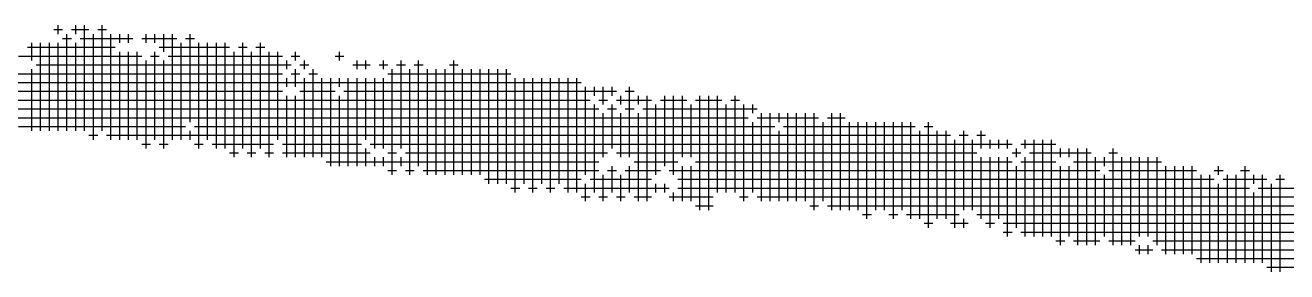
# Model space of a CAD drawing. Header units: feet. Extents: x 0 to 1079770, y 0 to 240000.
# Drawn here: x 955903 to 956446, y 13154 to 13260 of the extents above; entities that cross this region are included whole.
import ezdxf

# ---------------------------------------------------------------- set-up
doc = ezdxf.new("R2010")
doc.units = ezdxf.units.FT
doc.header["$LTSCALE"] = 2200
doc.header["$MEASUREMENT"] = 0
doc.layers.add('CX-MISC', color=2, linetype='CONTINUOUS')

msp = doc.modelspace()

# ---------------------------------------------------------------- linework, layer by layer
at = {"layer": 'CX-MISC'}
for p, q in [((955915.38, 13258.27, 9817.04), (955919.16, 13258.27, 9817.04)), ((955917.27, 13256.38, 9817.04), (955917.27, 13260.16, 9817.04)), ((955922.94, 13258.27, 9817.04), (955930.5, 13258.27, 9817.04)), ((955924.83, 13256.38, 9817.04), (955924.83, 13260.16, 9817.04)), ((955928.61, 13214.8, 9817.04), (955928.61, 13260.16, 9817.04)), ((955934.28, 13258.27, 9817.04), (955938.06, 13258.27, 9817.04)), ((955936.17, 13214.8, 9817.04), (955936.17, 13260.16, 9817.04)), ((955905.93, 13245.04, 9817.04), (955905.93, 13252.6, 9817.04)), ((955909.71, 13214.8, 9817.04), (955909.71, 13252.6, 9817.04)), ((955913.49, 13214.8, 9817.04), (955913.49, 13252.6, 9817.04)), ((955917.27, 13214.8, 9817.04), (955917.27, 13252.6, 9817.04)), ((955919.16, 13254.49, 9817.04), (955922.94, 13254.49, 9817.04)), ((955921.05, 13214.8, 9817.04), (955921.05, 13256.38, 9817.04)), ((955924.83, 13214.8, 9817.04), (955924.83, 13252.6, 9817.04)), ((955926.72, 13254.49, 9817.04), (955949.4, 13254.49, 9817.04)), ((955932.39, 13211.02, 9817.04), (955932.39, 13256.38, 9817.04)), ((955939.95, 13211.02, 9817.04), (955939.95, 13256.38, 9817.04)), ((955943.73, 13252.6, 9817.04), (955943.73, 13256.38, 9817.04)), ((955947.51, 13252.6, 9817.04), (955947.51, 13256.38, 9817.04)), ((955953.18, 13254.49, 9817.04), (955968.3, 13254.49, 9817.04)), ((955955.07, 13252.6, 9817.04), (955955.07, 13256.38, 9817.04)), ((955958.85, 13252.6, 9817.04), (955958.85, 13256.38, 9817.04)), ((955962.63, 13248.82, 9817.04), (955962.63, 13256.38, 9817.04)), ((955966.41, 13211.02, 9817.04), (955966.41, 13256.38, 9817.04)), ((955970.19, 13211.02, 9817.04), (955970.19, 13252.6, 9817.04)), ((955972.08, 13254.49, 9817.04), (955975.86, 13254.49, 9817.04)), ((955973.97, 13218.58, 9817.04), (955973.97, 13256.38, 9817.04)), ((955977.75, 13207.24, 9817.04), (955977.75, 13252.6, 9817.04)), ((955981.53, 13211.02, 9817.04), (955981.53, 13252.6, 9817.04)), ((955985.31, 13207.24, 9817.04), (955985.31, 13252.6, 9817.04)), ((955989.09, 13207.24, 9817.04), (955989.09, 13252.6, 9817.04)), ((955996.65, 13207.24, 9817.04), (955996.65, 13252.6, 9817.04)), ((956004.21, 13207.24, 9817.04), (956004.21, 13252.6, 9817.04)), ((955900.26, 13246.93, 9817.04), (955953.18, 13246.93, 9817.04)), ((955904.04, 13250.71, 9817.04), (955941.84, 13250.71, 9817.04)), ((955943.73, 13211.02, 9817.04), (955943.73, 13248.82, 9817.04)), ((955947.51, 13211.02, 9817.04), (955947.51, 13248.82, 9817.04)), ((955951.29, 13211.02, 9817.04), (955951.29, 13248.82, 9817.04)), ((955956.96, 13246.93, 9817.04), (955960.74, 13246.93, 9817.04)), ((955958.85, 13211.02, 9817.04), (955958.85, 13248.82, 9817.04)), ((955960.74, 13250.71, 9817.04), (955990.98, 13250.71, 9817.04)), ((955964.52, 13246.93, 9817.04), (956013.66, 13246.93, 9817.04)), ((955992.87, 13203.46, 9817.04), (955992.87, 13248.82, 9817.04)), ((955994.76, 13250.71, 9817.04), (955998.54, 13250.71, 9817.04)), ((956000.43, 13203.46, 9817.04), (956000.43, 13248.82, 9817.04)), ((956002.32, 13250.71, 9817.04), (956006.1, 13250.71, 9817.04)), ((956007.99, 13203.46, 9817.04), (956007.99, 13248.82, 9817.04)), ((956011.77, 13211.02, 9817.04), (956011.77, 13248.82, 9817.04)), ((956017.44, 13246.93, 9817.04), (956021.22, 13246.93, 9817.04)), ((956019.33, 13245.04, 9817.04), (956019.33, 13248.82, 9817.04)), ((956036.34, 13246.93, 9817.04), (956040.12, 13246.93, 9817.04)), ((956038.23, 13245.04, 9817.04), (956038.23, 13248.82, 9817.04)), ((955905.93, 13214.8, 9817.04), (955905.93, 13241.26, 9817.04)), ((955907.82, 13243.15, 9817.04), (956017.44, 13243.15, 9817.04)), ((955955.07, 13207.24, 9817.04), (955955.07, 13245.04, 9817.04)), ((955962.63, 13207.24, 9817.04), (955962.63, 13245.04, 9817.04)), ((956015.55, 13241.26, 9817.04), (956015.55, 13245.04, 9817.04)), ((956019.33, 13233.7, 9817.04), (956019.33, 13241.26, 9817.04)), ((956021.22, 13243.15, 9817.04), (956025, 13243.15, 9817.04)), ((956023.11, 13241.26, 9817.04), (956023.11, 13245.04, 9817.04)), ((956026.89, 13203.46, 9817.04), (956026.89, 13241.26, 9817.04)), ((956043.9, 13243.15, 9817.04), (956051.46, 13243.15, 9817.04)), ((956045.79, 13241.26, 9817.04), (956045.79, 13245.04, 9817.04)), ((956049.57, 13241.26, 9817.04), (956049.57, 13245.04, 9817.04)), ((956055.24, 13243.15, 9817.04), (956059.02, 13243.15, 9817.04)), ((956057.13, 13241.26, 9817.04), (956057.13, 13245.04, 9817.04)), ((956060.91, 13195.9, 9817.04), (956060.91, 13241.26, 9817.04)), ((956062.8, 13243.15, 9817.04), (956066.58, 13243.15, 9817.04)), ((956064.69, 13207.24, 9817.04), (956064.69, 13245.04, 9817.04)), ((956068.47, 13195.9, 9817.04), (956068.47, 13241.26, 9817.04)), ((956070.36, 13243.15, 9817.04), (956074.14, 13243.15, 9817.04)), ((956072.25, 13199.68, 9817.04), (956072.25, 13245.04, 9817.04)), ((956076.03, 13195.9, 9817.04), (956076.03, 13241.26, 9817.04)), ((956079.81, 13195.9, 9817.04), (956079.81, 13241.26, 9817.04)), ((956083.59, 13195.9, 9817.04), (956083.59, 13241.26, 9817.04)), ((956085.48, 13243.15, 9817.04), (956089.26, 13243.15, 9817.04)), ((956087.37, 13195.9, 9817.04), (956087.37, 13245.04, 9817.04)), ((956091.15, 13195.9, 9817.04), (956091.15, 13241.26, 9817.04)), ((956094.93, 13195.9, 9817.04), (956094.93, 13241.26, 9817.04)), ((956098.71, 13195.9, 9817.04), (956098.71, 13241.26, 9817.04)), ((956102.49, 13192.12, 9817.04), (956102.49, 13241.26, 9817.04)), ((956106.27, 13192.12, 9817.04), (956106.27, 13241.26, 9817.04)), ((956110.05, 13192.12, 9817.04), (956110.05, 13241.26, 9817.04)), ((955737.72, 13239.37, 9817.04), (956013.66, 13239.37, 9817.04)), ((955749.06, 13235.59, 9817.04), (956142.18, 13235.59, 9817.04)), ((956015.55, 13233.7, 9817.04), (956015.55, 13237.48, 9817.04)), ((956017.44, 13239.37, 9817.04), (956021.22, 13239.37, 9817.04)), ((956023.11, 13203.46, 9817.04), (956023.11, 13237.48, 9817.04)), ((956025, 13239.37, 9817.04), (956028.78, 13239.37, 9817.04)), ((956030.67, 13203.46, 9817.04), (956030.67, 13237.48, 9817.04)), ((956034.45, 13199.68, 9817.04), (956034.45, 13237.48, 9817.04)), ((956038.23, 13233.7, 9817.04), (956038.23, 13237.48, 9817.04)), ((956042.01, 13199.68, 9817.04), (956042.01, 13237.48, 9817.04)), ((956045.79, 13199.68, 9817.04), (956045.79, 13237.48, 9817.04)), ((956049.57, 13211.02, 9817.04), (956049.57, 13237.48, 9817.04)), ((956053.35, 13207.24, 9817.04), (956053.35, 13237.48, 9817.04)), ((956057.13, 13207.24, 9817.04), (956057.13, 13237.48, 9817.04)), ((956059.02, 13239.37, 9817.04), (956111.94, 13239.37, 9817.04)), ((956113.83, 13188.34, 9817.04), (956113.83, 13237.48, 9817.04)), ((956117.61, 13192.12, 9817.04), (956117.61, 13237.48, 9817.04)), ((956121.39, 13188.34, 9817.04), (956121.39, 13237.48, 9817.04)), ((956125.17, 13192.12, 9817.04), (956125.17, 13237.48, 9817.04)), ((956128.95, 13188.34, 9817.04), (956128.95, 13237.48, 9817.04)), ((956132.73, 13192.12, 9817.04), (956132.73, 13237.48, 9817.04)), ((956136.51, 13188.34, 9817.04), (956136.51, 13237.48, 9817.04)), ((956140.29, 13188.34, 9817.04), (956140.29, 13237.48, 9817.04)), ((955783.08, 13231.81, 9817.04), (956013.66, 13231.81, 9817.04)), ((956015.55, 13203.46, 9817.04), (956015.55, 13229.92, 9817.04)), ((956019.33, 13203.46, 9817.04), (956019.33, 13229.92, 9817.04)), ((956021.22, 13231.81, 9817.04), (956036.34, 13231.81, 9817.04)), ((956038.23, 13199.68, 9817.04), (956038.23, 13229.92, 9817.04)), ((956040.12, 13231.81, 9817.04), (956157.3, 13231.81, 9817.04)), ((956144.07, 13195.9, 9817.04), (956144.07, 13233.7, 9817.04)), ((956147.85, 13229.92, 9817.04), (956147.85, 13233.7, 9817.04)), ((956151.63, 13226.14, 9817.04), (956151.63, 13233.7, 9817.04)), ((956155.41, 13229.92, 9817.04), (956155.41, 13233.7, 9817.04)), ((956159.19, 13226.14, 9817.04), (956159.19, 13229.92, 9817.04)), ((956161.08, 13231.81, 9817.04), (956164.86, 13231.81, 9817.04)), ((956162.97, 13203.46, 9817.04), (956162.97, 13233.7, 9817.04)), ((956166.75, 13226.14, 9817.04), (956166.75, 13229.92, 9817.04)), ((956170.53, 13184.56, 9817.04), (956170.53, 13229.92, 9817.04)), ((956178.09, 13199.68, 9817.04), (956178.09, 13229.92, 9817.04)), ((956181.87, 13195.9, 9817.04), (956181.87, 13229.92, 9817.04)), ((956185.65, 13203.46, 9817.04), (956185.65, 13229.92, 9817.04)), ((956193.21, 13180.78, 9817.04), (956193.21, 13229.92, 9817.04)), ((956196.99, 13180.78, 9817.04), (956196.99, 13229.92, 9817.04)), ((956200.77, 13188.34, 9817.04), (956200.77, 13229.92, 9817.04)), ((956208.33, 13188.34, 9817.04), (956208.33, 13229.92, 9817.04)), ((955801.98, 13228.03, 9817.04), (956145.96, 13228.03, 9817.04)), ((956147.85, 13188.34, 9817.04), (956147.85, 13226.14, 9817.04)), ((956149.74, 13228.03, 9817.04), (956153.52, 13228.03, 9817.04)), ((956155.41, 13207.24, 9817.04), (956155.41, 13226.14, 9817.04)), ((956157.3, 13228.03, 9817.04), (956172.42, 13228.03, 9817.04)), ((956174.31, 13195.9, 9817.04), (956174.31, 13226.14, 9817.04)), ((956176.2, 13228.03, 9817.04), (956187.54, 13228.03, 9817.04)), ((956189.43, 13203.46, 9817.04), (956189.43, 13226.14, 9817.04)), ((956191.32, 13228.03, 9817.04), (956202.66, 13228.03, 9817.04)), ((956204.55, 13188.34, 9817.04), (956204.55, 13226.14, 9817.04)), ((956206.44, 13228.03, 9817.04), (956210.22, 13228.03, 9817.04)), ((956212.11, 13184.56, 9817.04), (956212.11, 13226.14, 9817.04)), ((956215.89, 13222.36, 9817.04), (956215.89, 13226.14, 9817.04)), ((955847.34, 13224.25, 9817.04), (956149.74, 13224.25, 9817.04)), ((955866.24, 13220.47, 9817.04), (956214, 13220.47, 9817.04)), ((956151.63, 13203.46, 9817.04), (956151.63, 13222.36, 9817.04)), ((956153.52, 13224.25, 9817.04), (956157.3, 13224.25, 9817.04)), ((956159.19, 13203.46, 9817.04), (956159.19, 13222.36, 9817.04)), ((956161.08, 13224.25, 9817.04), (956164.86, 13224.25, 9817.04)), ((956166.75, 13184.56, 9817.04), (956166.75, 13222.36, 9817.04)), ((956168.64, 13224.25, 9817.04), (956217.78, 13224.25, 9817.04)), ((956217.78, 13220.47, 9817.04), (956244.24, 13220.47, 9817.04)), ((956219.67, 13184.56, 9817.04), (956219.67, 13222.36, 9817.04)), ((956223.45, 13184.56, 9817.04), (956223.45, 13222.36, 9817.04)), ((956227.23, 13218.58, 9817.04), (956227.23, 13222.36, 9817.04)), ((956231.01, 13184.56, 9817.04), (956231.01, 13222.36, 9817.04)), ((956234.79, 13184.56, 9817.04), (956234.79, 13222.36, 9817.04)), ((956238.57, 13184.56, 9817.04), (956238.57, 13222.36, 9817.04)), ((956242.35, 13180.78, 9817.04), (956242.35, 13222.36, 9817.04)), ((956248.02, 13220.47, 9817.04), (956255.58, 13220.47, 9817.04)), ((956249.91, 13180.78, 9817.04), (956249.91, 13222.36, 9817.04)), ((956253.69, 13180.78, 9817.04), (956253.69, 13222.36, 9817.04)), ((955900.26, 13216.69, 9817.04), (955972.08, 13216.69, 9817.04)), ((955973.97, 13211.02, 9817.04), (955973.97, 13214.8, 9817.04)), ((955975.86, 13216.69, 9817.04), (956225.34, 13216.69, 9817.04)), ((956215.89, 13188.34, 9817.04), (956215.89, 13218.58, 9817.04)), ((956227.23, 13184.56, 9817.04), (956227.23, 13214.8, 9817.04)), ((956229.12, 13216.69, 9817.04), (956285.82, 13216.69, 9817.04)), ((956246.13, 13184.56, 9817.04), (956246.13, 13218.58, 9817.04)), ((956257.47, 13180.78, 9817.04), (956257.47, 13218.58, 9817.04)), ((956261.25, 13180.78, 9817.04), (956261.25, 13218.58, 9817.04)), ((956265.03, 13177, 9817.04), (956265.03, 13218.58, 9817.04)), ((956268.81, 13180.78, 9817.04), (956268.81, 13218.58, 9817.04)), ((956272.59, 13180.78, 9817.04), (956272.59, 13218.58, 9817.04)), ((956276.37, 13177, 9817.04), (956276.37, 13218.58, 9817.04)), ((956280.15, 13180.78, 9817.04), (956280.15, 13218.58, 9817.04)), ((956283.93, 13177, 9817.04), (956283.93, 13218.58, 9817.04)), ((956287.71, 13177, 9817.04), (956287.71, 13214.8, 9817.04)), ((956289.6, 13216.69, 9817.04), (956293.38, 13216.69, 9817.04)), ((956291.49, 13173.22, 9817.04), (956291.49, 13218.58, 9817.04)), ((956295.27, 13177, 9817.04), (956295.27, 13214.8, 9817.04)), ((956299.05, 13177, 9817.04), (956299.05, 13214.8, 9817.04)), ((956306.61, 13180.78, 9817.04), (956306.61, 13214.8, 9817.04)), ((956314.17, 13207.24, 9817.04), (956314.17, 13214.8, 9817.04)), ((955930.5, 13212.91, 9817.04), (955934.28, 13212.91, 9817.04)), ((955938.06, 13212.91, 9817.04), (956300.94, 13212.91, 9817.04)), ((955953.18, 13209.13, 9817.04), (955956.96, 13209.13, 9817.04)), ((955960.74, 13209.13, 9817.04), (955964.52, 13209.13, 9817.04)), ((955975.86, 13209.13, 9817.04), (955979.64, 13209.13, 9817.04)), ((955983.42, 13209.13, 9817.04), (956009.88, 13209.13, 9817.04)), ((956013.66, 13209.13, 9817.04), (956047.68, 13209.13, 9817.04)), ((956051.46, 13209.13, 9817.04), (956327.4, 13209.13, 9817.04)), ((956302.83, 13173.22, 9817.04), (956302.83, 13211.02, 9817.04)), ((956304.72, 13212.91, 9817.04), (956308.5, 13212.91, 9817.04)), ((956310.39, 13180.78, 9817.04), (956310.39, 13211.02, 9817.04)), ((956312.28, 13212.91, 9817.04), (956316.06, 13212.91, 9817.04)), ((956317.95, 13207.24, 9817.04), (956317.95, 13211.02, 9817.04)), ((956321.73, 13207.24, 9817.04), (956321.73, 13211.02, 9817.04)), ((956325.51, 13207.24, 9817.04), (956325.51, 13211.02, 9817.04)), ((956331.18, 13209.13, 9817.04), (956346.3, 13209.13, 9817.04)), ((956333.07, 13207.24, 9817.04), (956333.07, 13211.02, 9817.04)), ((956336.85, 13169.44, 9817.04), (956336.85, 13211.02, 9817.04)), ((956340.63, 13169.44, 9817.04), (956340.63, 13211.02, 9817.04)), ((956344.41, 13169.44, 9817.04), (956344.41, 13211.02, 9817.04)), ((955990.98, 13205.35, 9817.04), (955994.76, 13205.35, 9817.04)), ((955998.54, 13205.35, 9817.04), (956002.32, 13205.35, 9817.04)), ((956006.1, 13205.35, 9817.04), (956009.88, 13205.35, 9817.04)), ((956013.66, 13205.35, 9817.04), (956051.46, 13205.35, 9817.04)), ((956049.57, 13199.68, 9817.04), (956049.57, 13207.24, 9817.04)), ((956053.35, 13199.68, 9817.04), (956053.35, 13203.46, 9817.04)), ((956057.13, 13199.68, 9817.04), (956057.13, 13203.46, 9817.04)), ((956059.02, 13205.35, 9817.04), (956062.8, 13205.35, 9817.04)), ((956064.69, 13199.68, 9817.04), (956064.69, 13203.46, 9817.04)), ((956066.58, 13205.35, 9817.04), (956153.52, 13205.35, 9817.04)), ((956157.3, 13205.35, 9817.04), (956312.28, 13205.35, 9817.04)), ((956314.17, 13177, 9817.04), (956314.17, 13203.46, 9817.04)), ((956317.95, 13173.22, 9817.04), (956317.95, 13203.46, 9817.04)), ((956321.73, 13177, 9817.04), (956321.73, 13203.46, 9817.04)), ((956325.51, 13169.44, 9817.04), (956325.51, 13203.46, 9817.04)), ((956327.4, 13205.35, 9817.04), (956331.18, 13205.35, 9817.04)), ((956329.29, 13203.46, 9817.04), (956329.29, 13207.24, 9817.04)), ((956333.07, 13169.44, 9817.04), (956333.07, 13203.46, 9817.04)), ((956334.96, 13205.35, 9817.04), (956361.42, 13205.35, 9817.04)), ((956348.19, 13203.46, 9817.04), (956348.19, 13207.24, 9817.04)), ((956351.97, 13203.46, 9817.04), (956351.97, 13207.24, 9817.04)), ((956355.75, 13165.66, 9817.04), (956355.75, 13207.24, 9817.04)), ((956359.53, 13165.66, 9817.04), (956359.53, 13207.24, 9817.04)), ((956363.31, 13165.66, 9817.04), (956363.31, 13203.46, 9817.04)), ((956367.09, 13199.68, 9817.04), (956367.09, 13203.46, 9817.04)), ((956368.98, 13205.35, 9817.04), (956372.76, 13205.35, 9817.04)), ((956370.87, 13165.66, 9817.04), (956370.87, 13207.24, 9817.04)), ((956374.65, 13165.66, 9817.04), (956374.65, 13203.46, 9817.04)), ((956378.43, 13165.66, 9817.04), (956378.43, 13203.46, 9817.04)), ((956382.21, 13169.44, 9817.04), (956382.21, 13203.46, 9817.04)), ((956385.99, 13169.44, 9817.04), (956385.99, 13203.46, 9817.04)), ((956389.77, 13165.66, 9817.04), (956389.77, 13203.46, 9817.04)), ((956032.56, 13201.57, 9817.04), (956149.74, 13201.57, 9817.04)), ((956059.02, 13197.79, 9817.04), (956062.8, 13197.79, 9817.04)), ((956066.58, 13197.79, 9817.04), (956070.36, 13197.79, 9817.04)), ((956074.14, 13197.79, 9817.04), (956149.74, 13197.79, 9817.04)), ((956153.52, 13197.79, 9817.04), (956157.3, 13197.79, 9817.04)), ((956155.41, 13188.34, 9817.04), (956155.41, 13199.68, 9817.04)), ((956161.08, 13197.79, 9817.04), (956176.2, 13197.79, 9817.04)), ((956162.97, 13188.34, 9817.04), (956162.97, 13199.68, 9817.04)), ((956164.86, 13201.57, 9817.04), (956183.76, 13201.57, 9817.04)), ((956179.98, 13197.79, 9817.04), (956365.2, 13197.79, 9817.04)), ((956185.65, 13184.56, 9817.04), (956185.65, 13199.68, 9817.04)), ((956189.43, 13184.56, 9817.04), (956189.43, 13199.68, 9817.04)), ((956191.32, 13201.57, 9817.04), (956327.4, 13201.57, 9817.04)), ((956329.29, 13173.22, 9817.04), (956329.29, 13199.68, 9817.04)), ((956331.18, 13201.57, 9817.04), (956346.3, 13201.57, 9817.04)), ((956348.19, 13165.66, 9817.04), (956348.19, 13199.68, 9817.04)), ((956351.97, 13169.44, 9817.04), (956351.97, 13199.68, 9817.04)), ((956353.86, 13201.57, 9817.04), (956391.66, 13201.57, 9817.04)), ((956368.98, 13197.79, 9817.04), (956406.78, 13197.79, 9817.04)), ((956393.55, 13161.88, 9817.04), (956393.55, 13199.68, 9817.04)), ((956397.33, 13161.88, 9817.04), (956397.33, 13199.68, 9817.04)), ((956401.11, 13161.88, 9817.04), (956401.11, 13199.68, 9817.04)), ((956404.89, 13161.88, 9817.04), (956404.89, 13199.68, 9817.04)), ((956414.34, 13197.79, 9817.04), (956418.12, 13197.79, 9817.04)), ((956416.23, 13195.9, 9817.04), (956416.23, 13199.68, 9817.04)), ((956425.68, 13197.79, 9817.04), (956429.46, 13197.79, 9817.04)), ((956427.57, 13158.1, 9817.04), (956427.57, 13199.68, 9817.04)), ((956100.6, 13194.01, 9817.04), (956142.18, 13194.01, 9817.04)), ((956144.07, 13184.56, 9817.04), (956144.07, 13192.12, 9817.04)), ((956145.96, 13194.01, 9817.04), (956172.42, 13194.01, 9817.04)), ((956151.63, 13184.56, 9817.04), (956151.63, 13195.9, 9817.04)), ((956159.19, 13184.56, 9817.04), (956159.19, 13195.9, 9817.04)), ((956174.31, 13188.34, 9817.04), (956174.31, 13192.12, 9817.04)), ((956178.09, 13188.34, 9817.04), (956178.09, 13192.12, 9817.04)), ((956183.76, 13194.01, 9817.04), (956414.34, 13194.01, 9817.04)), ((956367.09, 13169.44, 9817.04), (956367.09, 13195.9, 9817.04)), ((956408.67, 13158.1, 9817.04), (956408.67, 13195.9, 9817.04)), ((956412.45, 13158.1, 9817.04), (956412.45, 13195.9, 9817.04)), ((956416.23, 13158.1, 9817.04), (956416.23, 13192.12, 9817.04)), ((956418.12, 13194.01, 9817.04), (956437.02, 13194.01, 9817.04)), ((956420.01, 13158.1, 9817.04), (956420.01, 13195.9, 9817.04)), ((956423.79, 13158.1, 9817.04), (956423.79, 13195.9, 9817.04)), ((956431.35, 13192.12, 9817.04), (956431.35, 13195.9, 9817.04)), ((956435.13, 13158.1, 9817.04), (956435.13, 13195.9, 9817.04)), ((956438.91, 13154.32, 9817.04), (956438.91, 13192.12, 9817.04)), ((956440.8, 13194.01, 9817.04), (956444.58, 13194.01, 9817.04)), ((956442.69, 13154.32, 9817.04), (956442.69, 13195.9, 9817.04)), ((956111.94, 13190.23, 9817.04), (956115.72, 13190.23, 9817.04)), ((956119.5, 13190.23, 9817.04), (956123.28, 13190.23, 9817.04)), ((956127.06, 13190.23, 9817.04), (956130.84, 13190.23, 9817.04)), ((956134.62, 13190.23, 9817.04), (956179.98, 13190.23, 9817.04)), ((956181.87, 13184.56, 9817.04), (956181.87, 13188.34, 9817.04)), ((956183.76, 13190.23, 9817.04), (956429.46, 13190.23, 9817.04)), ((956431.35, 13158.1, 9817.04), (956431.35, 13188.34, 9817.04)), ((956433.24, 13190.23, 9817.04), (956467.26, 13190.23, 9817.04)), ((956142.18, 13186.45, 9817.04), (956145.96, 13186.45, 9817.04)), ((956149.74, 13186.45, 9817.04), (956153.52, 13186.45, 9817.04)), ((956157.3, 13186.45, 9817.04), (956161.08, 13186.45, 9817.04)), ((956164.86, 13186.45, 9817.04), (956172.42, 13186.45, 9817.04)), ((956179.98, 13186.45, 9817.04), (956198.88, 13186.45, 9817.04)), ((956191.32, 13182.67, 9817.04), (956198.88, 13182.67, 9817.04)), ((956210.22, 13186.45, 9817.04), (956214, 13186.45, 9817.04)), ((956217.78, 13186.45, 9817.04), (956489.94, 13186.45, 9817.04)), ((956240.46, 13182.67, 9817.04), (956244.24, 13182.67, 9817.04)), ((956248.02, 13182.67, 9817.04), (956523.96, 13182.67, 9817.04)), ((956263.14, 13178.89, 9817.04), (956266.92, 13178.89, 9817.04)), ((956274.48, 13178.89, 9817.04), (956278.26, 13178.89, 9817.04)), ((956282.04, 13178.89, 9817.04), (956304.72, 13178.89, 9817.04)), ((956306.61, 13173.22, 9817.04), (956306.61, 13177, 9817.04)), ((956312.28, 13178.89, 9817.04), (956535.3, 13178.89, 9817.04)), ((956289.6, 13175.11, 9817.04), (956293.38, 13175.11, 9817.04)), ((956300.94, 13175.11, 9817.04), (956308.5, 13175.11, 9817.04)), ((956316.06, 13175.11, 9817.04), (956319.84, 13175.11, 9817.04)), ((956323.62, 13175.11, 9817.04), (956565.54, 13175.11, 9817.04)), ((956323.62, 13171.33, 9817.04), (956327.4, 13171.33, 9817.04)), ((956331.18, 13171.33, 9817.04), (956580.66, 13171.33, 9817.04)), ((956346.3, 13167.55, 9817.04), (956350.08, 13167.55, 9817.04)), ((956353.86, 13167.55, 9817.04), (956365.2, 13167.55, 9817.04)), ((956368.98, 13167.55, 9817.04), (956380.32, 13167.55, 9817.04)), ((956382.21, 13161.88, 9817.04), (956382.21, 13165.66, 9817.04)), ((956385.99, 13161.88, 9817.04), (956385.99, 13165.66, 9817.04)), ((956387.88, 13167.55, 9817.04), (956610.9, 13167.55, 9817.04)), ((956380.32, 13163.77, 9817.04), (956387.88, 13163.77, 9817.04)), ((956391.66, 13163.77, 9817.04), (956463.48, 13163.77, 9817.04)), ((956406.78, 13159.99, 9817.04), (956467.26, 13159.99, 9817.04)), ((956437.02, 13156.21, 9817.04), (956463.48, 13156.21, 9817.04))]:
    msp.add_line(p, q, dxfattribs=at)

doc.saveas('drawing.dxf')
